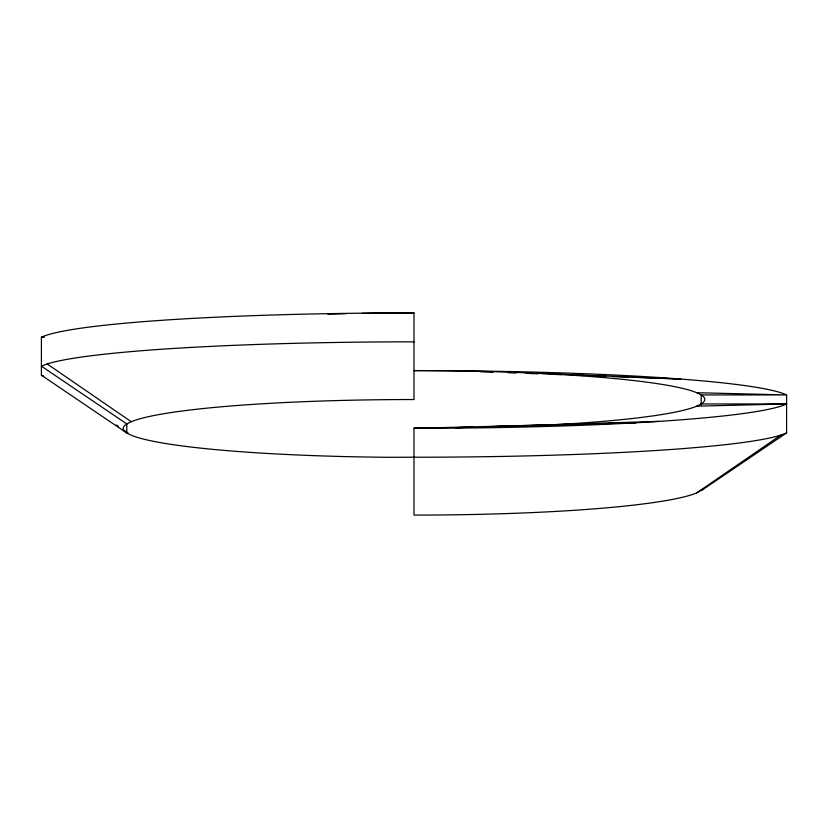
<?xml version="1.0" encoding="UTF-8"?>
<svg xmlns="http://www.w3.org/2000/svg" width="828" height="828" viewBox="0 0 828 828"><rect width="100%" height="100%" fill="white"/><g stroke="black" fill="none" stroke-linecap="round" stroke-linejoin="round"><path stroke-width="1.24" d="M546.004 425.147A290.773 28.845 0 0 0 696.741 406.175L701.192 403.96L786.6 403.96A377.247 28.845 0 0 1 414 428.293L414 515.088A290.783 28.939 0 0 0 696.752 492.908L703.883 488.427M696.752 492.908L780.825 435.114L786.6 432.889L786.6 394.935A377.247 28.845 0 0 0 414 370.602A290.773 28.845 0 0 1 696.741 392.71L786.6 394.935L701.192 394.935L696.741 392.71M701.202 490.683L786.6 432.889M780.825 435.114A377.247 28.845 0 0 1 414 457.222A290.783 28.939 0 0 0 391.178 457.315A290.783 28.939 0 0 1 131.248 435.217L126.798 432.992L41.4 375.198L41.4 337.244A377.247 28.845 0 0 1 384.399 312.994L414 312.912L414 399.531A290.783 28.939 0 0 0 131.248 421.711L126.798 423.936L41.4 366.173L47.175 363.958A377.247 28.845 0 0 1 414 341.84M454.903 427.641L472.985 427.093M480.737 426.855L659.005 421.38M456.187 427.672L472.985 427.217M487.195 426.824L506.57 426.296M516.9 426.016L538.862 425.416M547.898 425.178L573.732 424.474M577.613 424.36L606.034 423.594M608.611 423.522L635.738 422.777L414 428.293A290.773 28.845 0 0 0 440.599 428.169M43.967 337.182L41.4 337.244L43.946 337.244M696.741 406.175L786.6 403.96M459.488 370.954L471.07 371.379M480.074 371.71L492.929 372.176M508.371 372.745L516.092 373.024M530.241 373.542L537.962 373.821M550.827 374.297L561.115 374.67M571.403 375.053L584.268 375.519M591.989 375.798L606.137 376.316M612.575 376.554L629.29 377.164M631.867 377.257L680.751 379.048L525.273 372.797M41.4 375.198L43.708 376.088M47.175 363.958L131.248 421.711M116.355 424.981L118.487 426.441M123.807 430.105L128.061 433.023M701.192 404.995L701.192 394.935A290.773 28.845 0 0 1 701.192 403.96M535.126 425.664A290.773 28.845 0 0 1 527.746 425.996M327.981 314.195A290.773 28.845 0 0 1 346.125 313.709M362.26 313.367A290.773 28.845 0 0 1 414 312.912M126.798 423.998L126.798 432.992A290.783 28.939 0 0 1 126.798 423.936M440.693 428.086L436.811 428.2L440.693 428.097"/></g></svg>
